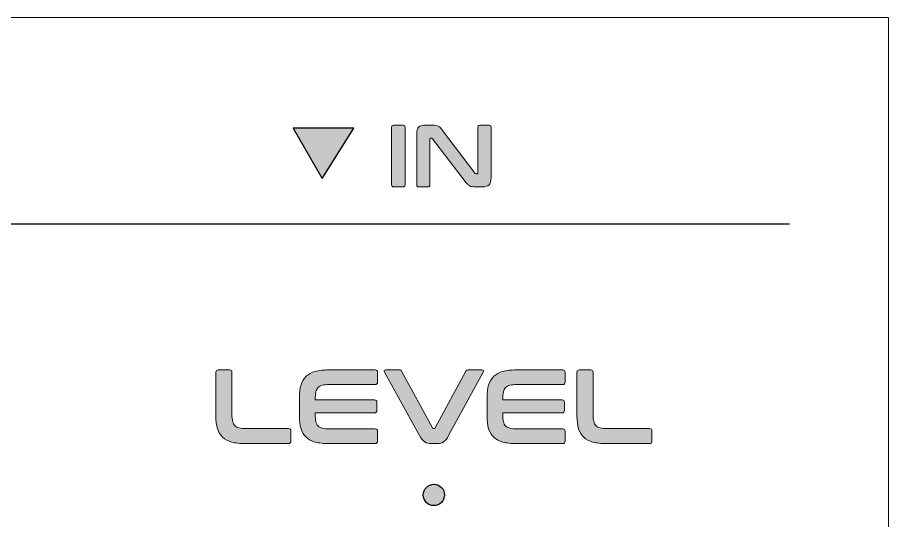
# Model space of a CAD drawing. Header units: millimetres. Extents: x 0 to 62, y -117 to 0.
# Drawn here: x 41.53 to 62, y -11.81 to 0 of the extents above; entities that cross this region are included whole.
import ezdxf

# ---------------------------------------------------------------- set-up
doc = ezdxf.new("R2010")
doc.units = ezdxf.units.MM
doc.header["$MEASUREMENT"] = 0
doc.layers.add('GLOSS-V', color=7, linetype='Continuous')
doc.layers.add('Layer 4', color=7, linetype='Continuous')

# ---------------------------------------------------------------- blocks, each defined once
blk = doc.blocks.new('block 6')
at = {"layer": 'GLOSS-V', "true_color": 0x010101}
h = blk.add_hatch(color=178, dxfattribs=at)
h.dxf.hatch_style = 2
edge = h.paths.add_edge_path()
edge.add_spline(control_points=[(50.593, -2.53), (50.623, -2.53), (50.638, -2.545), (50.638, -2.575), (50.638, -2.575), (50.638, -3.93), (50.638, -3.93), (50.638, -3.96), (50.623, -3.975), (50.593, -3.975), (50.593, -3.975), (50.37, -3.975), (50.37, -3.975), (50.338, -3.975), (50.322, -3.96), (50.322, -3.93), (50.322, -3.93), (50.322, -2.575), (50.322, -2.575), (50.322, -2.545), (50.338, -2.53), (50.37, -2.53), (50.37, -2.53), (50.593, -2.53), (50.593, -2.53)], knot_values=[0, 0, 0, 0, 1, 1, 1, 2, 2, 2, 3, 3, 3, 4, 4, 4, 5, 5, 5, 6, 6, 6, 7, 7, 7, 8, 8, 8, 8], degree=3, periodic=1)
h = blk.add_hatch(color=178, dxfattribs=at)
h.dxf.hatch_style = 2
edge = h.paths.add_edge_path()
edge.add_spline(control_points=[(51.28, -2.53), (51.313, -2.53), (51.341, -2.531), (51.363, -2.534), (51.385, -2.537), (51.404, -2.542), (51.42, -2.551), (51.437, -2.56), (51.453, -2.573), (51.468, -2.588), (51.483, -2.604), (51.5, -2.625), (51.52, -2.652), (51.52, -2.652), (52.288, -3.659), (52.288, -3.659), (52.293, -3.669), (52.302, -3.674), (52.315, -3.674), (52.315, -3.674), (52.333, -3.674), (52.333, -3.674), (52.344, -3.674), (52.35, -3.667), (52.35, -3.653), (52.35, -3.653), (52.35, -2.575), (52.35, -2.575), (52.35, -2.545), (52.365, -2.53), (52.395, -2.53), (52.395, -2.53), (52.612, -2.53), (52.612, -2.53), (52.642, -2.53), (52.658, -2.545), (52.658, -2.575), (52.658, -2.575), (52.658, -3.76), (52.658, -3.76), (52.658, -3.844), (52.642, -3.901), (52.612, -3.931), (52.582, -3.96), (52.535, -3.975), (52.472, -3.975), (52.472, -3.975), (52.294, -3.975), (52.294, -3.975), (52.262, -3.975), (52.236, -3.974), (52.215, -3.971), (52.193, -3.968), (52.174, -3.963), (52.158, -3.954), (52.141, -3.946), (52.125, -3.934), (52.109, -3.918), (52.093, -3.903), (52.075, -3.881), (52.054, -3.853), (52.054, -3.853), (51.284, -2.846), (51.284, -2.846), (51.276, -2.836), (51.267, -2.831), (51.258, -2.831), (51.258, -2.831), (51.239, -2.831), (51.239, -2.831), (51.228, -2.831), (51.222, -2.838), (51.222, -2.852), (51.222, -2.852), (51.222, -3.93), (51.222, -3.93), (51.222, -3.96), (51.207, -3.975), (51.177, -3.975), (51.177, -3.975), (50.96, -3.975), (50.96, -3.975), (50.929, -3.975), (50.913, -3.96), (50.913, -3.93), (50.913, -3.93), (50.913, -2.744), (50.913, -2.744), (50.913, -2.66), (50.928, -2.604), (50.958, -2.574), (50.988, -2.545), (51.035, -2.53), (51.098, -2.53), (51.098, -2.53), (51.28, -2.53), (51.28, -2.53)], knot_values=[0, 0, 0, 0, 1, 1, 1, 2, 2, 2, 3, 3, 3, 4, 4, 4, 5, 5, 5, 6, 6, 6, 7, 7, 7, 8, 8, 8, 9, 9, 9, 10, 10, 10, 11, 11, 11, 12, 12, 12, 13, 13, 13, 14, 14, 14, 15, 15, 15, 16, 16, 16, 17, 17, 17, 18, 18, 18, 19, 19, 19, 20, 20, 20, 21, 21, 21, 22, 22, 22, 23, 23, 23, 24, 24, 24, 25, 25, 25, 26, 26, 26, 27, 27, 27, 28, 28, 28, 29, 29, 29, 30, 30, 30, 31, 31, 31, 32, 32, 32, 32], degree=3, periodic=1)
at = {"layer": 'GLOSS-V', "lineweight": 0}
for points, knots in [([(50.593, -2.53), (50.623, -2.53), (50.638, -2.545), (50.638, -2.575), (50.638, -2.575), (50.638, -3.93), (50.638, -3.93), (50.638, -3.96), (50.623, -3.975), (50.593, -3.975), (50.593, -3.975), (50.37, -3.975), (50.37, -3.975), (50.338, -3.975), (50.322, -3.96), (50.322, -3.93), (50.322, -3.93), (50.322, -2.575), (50.322, -2.575), (50.322, -2.545), (50.338, -2.53), (50.37, -2.53), (50.37, -2.53), (50.593, -2.53), (50.593, -2.53)], [0, 0, 0, 0, 1, 1, 1, 2, 2, 2, 3, 3, 3, 4, 4, 4, 5, 5, 5, 6, 6, 6, 7, 7, 7, 8, 8, 8, 8]), ([(51.28, -2.53), (51.313, -2.53), (51.341, -2.531), (51.363, -2.534), (51.385, -2.537), (51.404, -2.542), (51.42, -2.551), (51.437, -2.56), (51.453, -2.573), (51.468, -2.588), (51.483, -2.604), (51.5, -2.625), (51.52, -2.652), (51.52, -2.652), (52.288, -3.659), (52.288, -3.659), (52.293, -3.669), (52.302, -3.674), (52.315, -3.674), (52.315, -3.674), (52.333, -3.674), (52.333, -3.674), (52.344, -3.674), (52.35, -3.667), (52.35, -3.653), (52.35, -3.653), (52.35, -2.575), (52.35, -2.575), (52.35, -2.545), (52.365, -2.53), (52.395, -2.53), (52.395, -2.53), (52.612, -2.53), (52.612, -2.53), (52.642, -2.53), (52.658, -2.545), (52.658, -2.575), (52.658, -2.575), (52.658, -3.76), (52.658, -3.76), (52.658, -3.844), (52.642, -3.901), (52.612, -3.931), (52.582, -3.96), (52.535, -3.975), (52.472, -3.975), (52.472, -3.975), (52.294, -3.975), (52.294, -3.975), (52.262, -3.975), (52.236, -3.974), (52.215, -3.971), (52.193, -3.968), (52.174, -3.963), (52.158, -3.954), (52.141, -3.946), (52.125, -3.934), (52.109, -3.918), (52.093, -3.903), (52.075, -3.881), (52.054, -3.853), (52.054, -3.853), (51.284, -2.846), (51.284, -2.846), (51.276, -2.836), (51.267, -2.831), (51.258, -2.831), (51.258, -2.831), (51.239, -2.831), (51.239, -2.831), (51.228, -2.831), (51.222, -2.838), (51.222, -2.852), (51.222, -2.852), (51.222, -3.93), (51.222, -3.93), (51.222, -3.96), (51.207, -3.975), (51.177, -3.975), (51.177, -3.975), (50.96, -3.975), (50.96, -3.975), (50.929, -3.975), (50.913, -3.96), (50.913, -3.93), (50.913, -3.93), (50.913, -2.744), (50.913, -2.744), (50.913, -2.66), (50.928, -2.604), (50.958, -2.574), (50.988, -2.545), (51.035, -2.53), (51.098, -2.53), (51.098, -2.53), (51.28, -2.53), (51.28, -2.53)], [0, 0, 0, 0, 1, 1, 1, 2, 2, 2, 3, 3, 3, 4, 4, 4, 5, 5, 5, 6, 6, 6, 7, 7, 7, 8, 8, 8, 9, 9, 9, 10, 10, 10, 11, 11, 11, 12, 12, 12, 13, 13, 13, 14, 14, 14, 15, 15, 15, 16, 16, 16, 17, 17, 17, 18, 18, 18, 19, 19, 19, 20, 20, 20, 21, 21, 21, 22, 22, 22, 23, 23, 23, 24, 24, 24, 25, 25, 25, 26, 26, 26, 27, 27, 27, 28, 28, 28, 29, 29, 29, 30, 30, 30, 31, 31, 31, 32, 32, 32, 32])]:
    blk.add_open_spline(points, degree=3, knots=knots, dxfattribs=at)
blk = doc.blocks.new('block 5')
at = {"layer": 'GLOSS-V'}
blk.add_blockref('block 6', (0, 0), dxfattribs=at)
blk = doc.blocks.new('block 16')
at = {"layer": 'GLOSS-V', "true_color": 0x010101}
h = blk.add_hatch(color=178, dxfattribs=at)
h.dxf.hatch_style = 2
edge = h.paths.add_edge_path()
edge.add_spline(control_points=[(46.517, -8.273), (46.553, -8.273), (46.571, -8.291), (46.571, -8.327), (46.571, -8.327), (46.571, -9.312), (46.571, -9.312), (46.571, -9.378), (46.576, -9.433), (46.587, -9.476), (46.598, -9.52), (46.615, -9.555), (46.64, -9.58), (46.665, -9.606), (46.698, -9.624), (46.74, -9.634), (46.782, -9.645), (46.835, -9.65), (46.899, -9.65), (46.899, -9.65), (47.9, -9.65), (47.9, -9.65), (47.936, -9.65), (47.954, -9.669), (47.954, -9.705), (47.954, -9.705), (47.954, -9.947), (47.954, -9.947), (47.954, -9.983), (47.936, -10.001), (47.9, -10.001), (47.9, -10.001), (46.885, -10.001), (46.885, -10.001), (46.759, -10.001), (46.653, -9.99), (46.566, -9.966), (46.479, -9.944), (46.408, -9.906), (46.352, -9.854), (46.297, -9.802), (46.257, -9.735), (46.231, -9.652), (46.206, -9.569), (46.193, -9.468), (46.193, -9.349), (46.193, -9.349), (46.193, -8.327), (46.193, -8.327), (46.193, -8.291), (46.212, -8.273), (46.25, -8.273), (46.25, -8.273), (46.517, -8.273), (46.517, -8.273)], knot_values=[0, 0, 0, 0, 1, 1, 1, 2, 2, 2, 3, 3, 3, 4, 4, 4, 5, 5, 5, 6, 6, 6, 7, 7, 7, 8, 8, 8, 9, 9, 9, 10, 10, 10, 11, 11, 11, 12, 12, 12, 13, 13, 13, 14, 14, 14, 15, 15, 15, 16, 16, 16, 17, 17, 17, 18, 18, 18, 18], degree=3, periodic=1)
h = blk.add_hatch(color=178, dxfattribs=at)
h.dxf.hatch_style = 2
edge = h.paths.add_edge_path()
edge.add_spline(control_points=[(49.934, -8.273), (49.972, -8.273), (49.991, -8.291), (49.991, -8.327), (49.991, -8.327), (49.991, -8.561), (49.991, -8.561), (49.991, -8.598), (49.972, -8.616), (49.934, -8.616), (49.934, -8.616), (48.855, -8.616), (48.855, -8.616), (48.791, -8.616), (48.738, -8.621), (48.696, -8.632), (48.654, -8.643), (48.62, -8.661), (48.594, -8.686), (48.569, -8.712), (48.551, -8.746), (48.541, -8.79), (48.532, -8.834), (48.527, -8.887), (48.527, -8.952), (48.527, -8.952), (48.527, -8.976), (48.527, -8.976), (48.527, -8.976), (49.922, -8.976), (49.922, -8.976), (49.958, -8.976), (49.976, -8.994), (49.976, -9.031), (49.976, -9.031), (49.976, -9.226), (49.976, -9.226), (49.976, -9.262), (49.958, -9.28), (49.922, -9.28), (49.922, -9.28), (48.527, -9.28), (48.527, -9.28), (48.527, -9.28), (48.527, -9.322), (48.527, -9.322), (48.527, -9.386), (48.532, -9.44), (48.541, -9.484), (48.551, -9.527), (48.569, -9.562), (48.594, -9.588), (48.62, -9.613), (48.654, -9.631), (48.696, -9.642), (48.738, -9.652), (48.791, -9.658), (48.855, -9.658), (48.855, -9.658), (49.934, -9.658), (49.934, -9.658), (49.972, -9.658), (49.991, -9.676), (49.991, -9.712), (49.991, -9.712), (49.991, -9.947), (49.991, -9.947), (49.991, -9.983), (49.972, -10.001), (49.934, -10.001), (49.934, -10.001), (48.848, -10.001), (48.848, -10.001), (48.723, -10.001), (48.616, -9.99), (48.529, -9.966), (48.442, -9.944), (48.371, -9.906), (48.315, -9.854), (48.26, -9.802), (48.22, -9.735), (48.194, -9.652), (48.169, -9.569), (48.156, -9.468), (48.156, -9.349), (48.156, -9.349), (48.156, -8.925), (48.156, -8.925), (48.156, -8.806), (48.169, -8.706), (48.194, -8.623), (48.22, -8.541), (48.26, -8.474), (48.315, -8.422), (48.371, -8.37), (48.442, -8.332), (48.529, -8.308), (48.616, -8.284), (48.723, -8.273), (48.848, -8.273), (48.848, -8.273), (49.934, -8.273), (49.934, -8.273)], knot_values=[0, 0, 0, 0, 1, 1, 1, 2, 2, 2, 3, 3, 3, 4, 4, 4, 5, 5, 5, 6, 6, 6, 7, 7, 7, 8, 8, 8, 9, 9, 9, 10, 10, 10, 11, 11, 11, 12, 12, 12, 13, 13, 13, 14, 14, 14, 15, 15, 15, 16, 16, 16, 17, 17, 17, 18, 18, 18, 19, 19, 19, 20, 20, 20, 21, 21, 21, 22, 22, 22, 23, 23, 23, 24, 24, 24, 25, 25, 25, 26, 26, 26, 27, 27, 27, 28, 28, 28, 29, 29, 29, 30, 30, 30, 31, 31, 31, 32, 32, 32, 33, 33, 33, 34, 34, 34, 34], degree=3, periodic=1)
h = blk.add_hatch(color=178, dxfattribs=at)
h.dxf.hatch_style = 2
edge = h.paths.add_edge_path()
edge.add_spline(control_points=[(50.5, -8.273), (50.516, -8.273), (50.528, -8.275), (50.536, -8.28), (50.543, -8.285), (50.55, -8.293), (50.556, -8.305), (50.556, -8.305), (51.28, -9.633), (51.28, -9.633), (51.285, -9.645), (51.295, -9.65), (51.31, -9.65), (51.31, -9.65), (51.322, -9.65), (51.322, -9.65), (51.334, -9.65), (51.343, -9.645), (51.349, -9.633), (51.349, -9.633), (52.063, -8.305), (52.063, -8.305), (52.073, -8.283), (52.092, -8.273), (52.12, -8.273), (52.12, -8.273), (52.443, -8.273), (52.443, -8.273), (52.463, -8.273), (52.475, -8.278), (52.479, -8.289), (52.483, -8.299), (52.481, -8.313), (52.473, -8.329), (52.473, -8.329), (51.663, -9.813), (51.663, -9.813), (51.622, -9.889), (51.581, -9.939), (51.542, -9.964), (51.502, -9.989), (51.456, -10.001), (51.404, -10.001), (51.404, -10.001), (51.26, -10.001), (51.26, -10.001), (51.196, -10.001), (51.143, -9.989), (51.101, -9.964), (51.059, -9.939), (51.017, -9.889), (50.976, -9.813), (50.976, -9.813), (50.156, -8.329), (50.156, -8.329), (50.148, -8.313), (50.146, -8.299), (50.15, -8.289), (50.154, -8.278), (50.167, -8.273), (50.188, -8.273), (50.188, -8.273), (50.5, -8.273), (50.5, -8.273)], knot_values=[0, 0, 0, 0, 1, 1, 1, 2, 2, 2, 3, 3, 3, 4, 4, 4, 5, 5, 5, 6, 6, 6, 7, 7, 7, 8, 8, 8, 9, 9, 9, 10, 10, 10, 11, 11, 11, 12, 12, 12, 13, 13, 13, 14, 14, 14, 15, 15, 15, 16, 16, 16, 17, 17, 17, 18, 18, 18, 19, 19, 19, 20, 20, 20, 21, 21, 21, 21], degree=3, periodic=1)
h = blk.add_hatch(color=178, dxfattribs=at)
h.dxf.hatch_style = 2
edge = h.paths.add_edge_path()
edge.add_spline(control_points=[(54.342, -8.273), (54.38, -8.273), (54.399, -8.291), (54.399, -8.327), (54.399, -8.327), (54.399, -8.561), (54.399, -8.561), (54.399, -8.598), (54.38, -8.616), (54.342, -8.616), (54.342, -8.616), (53.263, -8.616), (53.263, -8.616), (53.199, -8.616), (53.146, -8.621), (53.104, -8.632), (53.062, -8.643), (53.028, -8.661), (53.002, -8.686), (52.977, -8.712), (52.959, -8.746), (52.949, -8.79), (52.94, -8.834), (52.935, -8.887), (52.935, -8.952), (52.935, -8.952), (52.935, -8.976), (52.935, -8.976), (52.935, -8.976), (54.33, -8.976), (54.33, -8.976), (54.366, -8.976), (54.384, -8.994), (54.384, -9.031), (54.384, -9.031), (54.384, -9.226), (54.384, -9.226), (54.384, -9.262), (54.366, -9.28), (54.33, -9.28), (54.33, -9.28), (52.935, -9.28), (52.935, -9.28), (52.935, -9.28), (52.935, -9.322), (52.935, -9.322), (52.935, -9.386), (52.94, -9.44), (52.949, -9.484), (52.959, -9.527), (52.977, -9.562), (53.002, -9.588), (53.028, -9.613), (53.062, -9.631), (53.104, -9.642), (53.146, -9.652), (53.199, -9.658), (53.263, -9.658), (53.263, -9.658), (54.342, -9.658), (54.342, -9.658), (54.38, -9.658), (54.399, -9.676), (54.399, -9.712), (54.399, -9.712), (54.399, -9.947), (54.399, -9.947), (54.399, -9.983), (54.38, -10.001), (54.342, -10.001), (54.342, -10.001), (53.256, -10.001), (53.256, -10.001), (53.131, -10.001), (53.024, -9.99), (52.937, -9.966), (52.85, -9.944), (52.779, -9.906), (52.723, -9.854), (52.668, -9.802), (52.628, -9.735), (52.602, -9.652), (52.577, -9.569), (52.564, -9.468), (52.564, -9.349), (52.564, -9.349), (52.564, -8.925), (52.564, -8.925), (52.564, -8.806), (52.577, -8.706), (52.602, -8.623), (52.628, -8.541), (52.668, -8.474), (52.723, -8.422), (52.779, -8.37), (52.85, -8.332), (52.937, -8.308), (53.024, -8.284), (53.131, -8.273), (53.256, -8.273), (53.256, -8.273), (54.342, -8.273), (54.342, -8.273)], knot_values=[0, 0, 0, 0, 1, 1, 1, 2, 2, 2, 3, 3, 3, 4, 4, 4, 5, 5, 5, 6, 6, 6, 7, 7, 7, 8, 8, 8, 9, 9, 9, 10, 10, 10, 11, 11, 11, 12, 12, 12, 13, 13, 13, 14, 14, 14, 15, 15, 15, 16, 16, 16, 17, 17, 17, 18, 18, 18, 19, 19, 19, 20, 20, 20, 21, 21, 21, 22, 22, 22, 23, 23, 23, 24, 24, 24, 25, 25, 25, 26, 26, 26, 27, 27, 27, 28, 28, 28, 29, 29, 29, 30, 30, 30, 31, 31, 31, 32, 32, 32, 33, 33, 33, 34, 34, 34, 34], degree=3, periodic=1)
h = blk.add_hatch(color=178, dxfattribs=at)
h.dxf.hatch_style = 2
edge = h.paths.add_edge_path()
edge.add_spline(control_points=[(55.002, -8.273), (55.038, -8.273), (55.056, -8.291), (55.056, -8.327), (55.056, -8.327), (55.056, -9.312), (55.056, -9.312), (55.056, -9.378), (55.061, -9.433), (55.072, -9.476), (55.083, -9.52), (55.1, -9.555), (55.125, -9.58), (55.15, -9.606), (55.183, -9.624), (55.225, -9.634), (55.267, -9.645), (55.32, -9.65), (55.384, -9.65), (55.384, -9.65), (56.384, -9.65), (56.384, -9.65), (56.421, -9.65), (56.439, -9.669), (56.439, -9.705), (56.439, -9.705), (56.439, -9.947), (56.439, -9.947), (56.439, -9.983), (56.421, -10.001), (56.384, -10.001), (56.384, -10.001), (55.37, -10.001), (55.37, -10.001), (55.244, -10.001), (55.138, -9.99), (55.051, -9.966), (54.964, -9.944), (54.892, -9.906), (54.837, -9.854), (54.782, -9.802), (54.742, -9.735), (54.716, -9.652), (54.691, -9.569), (54.678, -9.468), (54.678, -9.349), (54.678, -9.349), (54.678, -8.327), (54.678, -8.327), (54.678, -8.291), (54.697, -8.273), (54.735, -8.273), (54.735, -8.273), (55.002, -8.273), (55.002, -8.273)], knot_values=[0, 0, 0, 0, 1, 1, 1, 2, 2, 2, 3, 3, 3, 4, 4, 4, 5, 5, 5, 6, 6, 6, 7, 7, 7, 8, 8, 8, 9, 9, 9, 10, 10, 10, 11, 11, 11, 12, 12, 12, 13, 13, 13, 14, 14, 14, 15, 15, 15, 16, 16, 16, 17, 17, 17, 18, 18, 18, 18], degree=3, periodic=1)
at = {"layer": 'GLOSS-V', "lineweight": 0}
for points, knots in [([(46.517, -8.273), (46.553, -8.273), (46.571, -8.291), (46.571, -8.327), (46.571, -8.327), (46.571, -9.312), (46.571, -9.312), (46.571, -9.378), (46.576, -9.433), (46.587, -9.476), (46.598, -9.52), (46.615, -9.555), (46.64, -9.58), (46.665, -9.606), (46.698, -9.624), (46.74, -9.634), (46.782, -9.645), (46.835, -9.65), (46.899, -9.65), (46.899, -9.65), (47.9, -9.65), (47.9, -9.65), (47.936, -9.65), (47.954, -9.669), (47.954, -9.705), (47.954, -9.705), (47.954, -9.947), (47.954, -9.947), (47.954, -9.983), (47.936, -10.001), (47.9, -10.001), (47.9, -10.001), (46.885, -10.001), (46.885, -10.001), (46.759, -10.001), (46.653, -9.99), (46.566, -9.966), (46.479, -9.944), (46.408, -9.906), (46.352, -9.854), (46.297, -9.802), (46.257, -9.735), (46.231, -9.652), (46.206, -9.569), (46.193, -9.468), (46.193, -9.349), (46.193, -9.349), (46.193, -8.327), (46.193, -8.327), (46.193, -8.291), (46.212, -8.273), (46.25, -8.273), (46.25, -8.273), (46.517, -8.273), (46.517, -8.273)], [0, 0, 0, 0, 1, 1, 1, 2, 2, 2, 3, 3, 3, 4, 4, 4, 5, 5, 5, 6, 6, 6, 7, 7, 7, 8, 8, 8, 9, 9, 9, 10, 10, 10, 11, 11, 11, 12, 12, 12, 13, 13, 13, 14, 14, 14, 15, 15, 15, 16, 16, 16, 17, 17, 17, 18, 18, 18, 18]), ([(49.934, -8.273), (49.972, -8.273), (49.991, -8.291), (49.991, -8.327), (49.991, -8.327), (49.991, -8.561), (49.991, -8.561), (49.991, -8.598), (49.972, -8.616), (49.934, -8.616), (49.934, -8.616), (48.855, -8.616), (48.855, -8.616), (48.791, -8.616), (48.738, -8.621), (48.696, -8.632), (48.654, -8.643), (48.62, -8.661), (48.594, -8.686), (48.569, -8.712), (48.551, -8.746), (48.541, -8.79), (48.532, -8.834), (48.527, -8.887), (48.527, -8.952), (48.527, -8.952), (48.527, -8.976), (48.527, -8.976), (48.527, -8.976), (49.922, -8.976), (49.922, -8.976), (49.958, -8.976), (49.976, -8.994), (49.976, -9.031), (49.976, -9.031), (49.976, -9.226), (49.976, -9.226), (49.976, -9.262), (49.958, -9.28), (49.922, -9.28), (49.922, -9.28), (48.527, -9.28), (48.527, -9.28), (48.527, -9.28), (48.527, -9.322), (48.527, -9.322), (48.527, -9.386), (48.532, -9.44), (48.541, -9.484), (48.551, -9.527), (48.569, -9.562), (48.594, -9.588), (48.62, -9.613), (48.654, -9.631), (48.696, -9.642), (48.738, -9.652), (48.791, -9.658), (48.855, -9.658), (48.855, -9.658), (49.934, -9.658), (49.934, -9.658), (49.972, -9.658), (49.991, -9.676), (49.991, -9.712), (49.991, -9.712), (49.991, -9.947), (49.991, -9.947), (49.991, -9.983), (49.972, -10.001), (49.934, -10.001), (49.934, -10.001), (48.848, -10.001), (48.848, -10.001), (48.723, -10.001), (48.616, -9.99), (48.529, -9.966), (48.442, -9.944), (48.371, -9.906), (48.315, -9.854), (48.26, -9.802), (48.22, -9.735), (48.194, -9.652), (48.169, -9.569), (48.156, -9.468), (48.156, -9.349), (48.156, -9.349), (48.156, -8.925), (48.156, -8.925), (48.156, -8.806), (48.169, -8.706), (48.194, -8.623), (48.22, -8.541), (48.26, -8.474), (48.315, -8.422), (48.371, -8.37), (48.442, -8.332), (48.529, -8.308), (48.616, -8.284), (48.723, -8.273), (48.848, -8.273), (48.848, -8.273), (49.934, -8.273), (49.934, -8.273)], [0, 0, 0, 0, 1, 1, 1, 2, 2, 2, 3, 3, 3, 4, 4, 4, 5, 5, 5, 6, 6, 6, 7, 7, 7, 8, 8, 8, 9, 9, 9, 10, 10, 10, 11, 11, 11, 12, 12, 12, 13, 13, 13, 14, 14, 14, 15, 15, 15, 16, 16, 16, 17, 17, 17, 18, 18, 18, 19, 19, 19, 20, 20, 20, 21, 21, 21, 22, 22, 22, 23, 23, 23, 24, 24, 24, 25, 25, 25, 26, 26, 26, 27, 27, 27, 28, 28, 28, 29, 29, 29, 30, 30, 30, 31, 31, 31, 32, 32, 32, 33, 33, 33, 34, 34, 34, 34]), ([(50.5, -8.273), (50.516, -8.273), (50.528, -8.275), (50.536, -8.28), (50.543, -8.285), (50.55, -8.293), (50.556, -8.305), (50.556, -8.305), (51.28, -9.633), (51.28, -9.633), (51.285, -9.645), (51.295, -9.65), (51.31, -9.65), (51.31, -9.65), (51.322, -9.65), (51.322, -9.65), (51.334, -9.65), (51.343, -9.645), (51.349, -9.633), (51.349, -9.633), (52.063, -8.305), (52.063, -8.305), (52.073, -8.283), (52.092, -8.273), (52.12, -8.273), (52.12, -8.273), (52.443, -8.273), (52.443, -8.273), (52.463, -8.273), (52.475, -8.278), (52.479, -8.289), (52.483, -8.299), (52.481, -8.313), (52.473, -8.329), (52.473, -8.329), (51.663, -9.813), (51.663, -9.813), (51.622, -9.889), (51.581, -9.939), (51.542, -9.964), (51.502, -9.989), (51.456, -10.001), (51.404, -10.001), (51.404, -10.001), (51.26, -10.001), (51.26, -10.001), (51.196, -10.001), (51.143, -9.989), (51.101, -9.964), (51.059, -9.939), (51.017, -9.889), (50.976, -9.813), (50.976, -9.813), (50.156, -8.329), (50.156, -8.329), (50.148, -8.313), (50.146, -8.299), (50.15, -8.289), (50.154, -8.278), (50.167, -8.273), (50.188, -8.273), (50.188, -8.273), (50.5, -8.273), (50.5, -8.273)], [0, 0, 0, 0, 1, 1, 1, 2, 2, 2, 3, 3, 3, 4, 4, 4, 5, 5, 5, 6, 6, 6, 7, 7, 7, 8, 8, 8, 9, 9, 9, 10, 10, 10, 11, 11, 11, 12, 12, 12, 13, 13, 13, 14, 14, 14, 15, 15, 15, 16, 16, 16, 17, 17, 17, 18, 18, 18, 19, 19, 19, 20, 20, 20, 21, 21, 21, 21]), ([(54.342, -8.273), (54.38, -8.273), (54.399, -8.291), (54.399, -8.327), (54.399, -8.327), (54.399, -8.561), (54.399, -8.561), (54.399, -8.598), (54.38, -8.616), (54.342, -8.616), (54.342, -8.616), (53.263, -8.616), (53.263, -8.616), (53.199, -8.616), (53.146, -8.621), (53.104, -8.632), (53.062, -8.643), (53.028, -8.661), (53.002, -8.686), (52.977, -8.712), (52.959, -8.746), (52.949, -8.79), (52.94, -8.834), (52.935, -8.887), (52.935, -8.952), (52.935, -8.952), (52.935, -8.976), (52.935, -8.976), (52.935, -8.976), (54.33, -8.976), (54.33, -8.976), (54.366, -8.976), (54.384, -8.994), (54.384, -9.031), (54.384, -9.031), (54.384, -9.226), (54.384, -9.226), (54.384, -9.262), (54.366, -9.28), (54.33, -9.28), (54.33, -9.28), (52.935, -9.28), (52.935, -9.28), (52.935, -9.28), (52.935, -9.322), (52.935, -9.322), (52.935, -9.386), (52.94, -9.44), (52.949, -9.484), (52.959, -9.527), (52.977, -9.562), (53.002, -9.588), (53.028, -9.613), (53.062, -9.631), (53.104, -9.642), (53.146, -9.652), (53.199, -9.658), (53.263, -9.658), (53.263, -9.658), (54.342, -9.658), (54.342, -9.658), (54.38, -9.658), (54.399, -9.676), (54.399, -9.712), (54.399, -9.712), (54.399, -9.947), (54.399, -9.947), (54.399, -9.983), (54.38, -10.001), (54.342, -10.001), (54.342, -10.001), (53.256, -10.001), (53.256, -10.001), (53.131, -10.001), (53.024, -9.99), (52.937, -9.966), (52.85, -9.944), (52.779, -9.906), (52.723, -9.854), (52.668, -9.802), (52.628, -9.735), (52.602, -9.652), (52.577, -9.569), (52.564, -9.468), (52.564, -9.349), (52.564, -9.349), (52.564, -8.925), (52.564, -8.925), (52.564, -8.806), (52.577, -8.706), (52.602, -8.623), (52.628, -8.541), (52.668, -8.474), (52.723, -8.422), (52.779, -8.37), (52.85, -8.332), (52.937, -8.308), (53.024, -8.284), (53.131, -8.273), (53.256, -8.273), (53.256, -8.273), (54.342, -8.273), (54.342, -8.273)], [0, 0, 0, 0, 1, 1, 1, 2, 2, 2, 3, 3, 3, 4, 4, 4, 5, 5, 5, 6, 6, 6, 7, 7, 7, 8, 8, 8, 9, 9, 9, 10, 10, 10, 11, 11, 11, 12, 12, 12, 13, 13, 13, 14, 14, 14, 15, 15, 15, 16, 16, 16, 17, 17, 17, 18, 18, 18, 19, 19, 19, 20, 20, 20, 21, 21, 21, 22, 22, 22, 23, 23, 23, 24, 24, 24, 25, 25, 25, 26, 26, 26, 27, 27, 27, 28, 28, 28, 29, 29, 29, 30, 30, 30, 31, 31, 31, 32, 32, 32, 33, 33, 33, 34, 34, 34, 34]), ([(55.002, -8.273), (55.038, -8.273), (55.056, -8.291), (55.056, -8.327), (55.056, -8.327), (55.056, -9.312), (55.056, -9.312), (55.056, -9.378), (55.061, -9.433), (55.072, -9.476), (55.083, -9.52), (55.1, -9.555), (55.125, -9.58), (55.15, -9.606), (55.183, -9.624), (55.225, -9.634), (55.267, -9.645), (55.32, -9.65), (55.384, -9.65), (55.384, -9.65), (56.384, -9.65), (56.384, -9.65), (56.421, -9.65), (56.439, -9.669), (56.439, -9.705), (56.439, -9.705), (56.439, -9.947), (56.439, -9.947), (56.439, -9.983), (56.421, -10.001), (56.384, -10.001), (56.384, -10.001), (55.37, -10.001), (55.37, -10.001), (55.244, -10.001), (55.138, -9.99), (55.051, -9.966), (54.964, -9.944), (54.892, -9.906), (54.837, -9.854), (54.782, -9.802), (54.742, -9.735), (54.716, -9.652), (54.691, -9.569), (54.678, -9.468), (54.678, -9.349), (54.678, -9.349), (54.678, -8.327), (54.678, -8.327), (54.678, -8.291), (54.697, -8.273), (54.735, -8.273), (54.735, -8.273), (55.002, -8.273), (55.002, -8.273)], [0, 0, 0, 0, 1, 1, 1, 2, 2, 2, 3, 3, 3, 4, 4, 4, 5, 5, 5, 6, 6, 6, 7, 7, 7, 8, 8, 8, 9, 9, 9, 10, 10, 10, 11, 11, 11, 12, 12, 12, 13, 13, 13, 14, 14, 14, 15, 15, 15, 16, 16, 16, 17, 17, 17, 18, 18, 18, 18])]:
    blk.add_open_spline(points, degree=3, knots=knots, dxfattribs=at)
blk = doc.blocks.new('block 15')
at = {"layer": 'GLOSS-V'}
blk.add_blockref('block 16', (0, 0), dxfattribs=at)

msp = doc.modelspace()

# ---------------------------------------------------------------- hatches: boundary and pattern name
at = {"layer": 'GLOSS-V', "true_color": 0x010101}
h = msp.add_hatch(color=178, dxfattribs=at)
h.dxf.hatch_style = 2
h.paths.add_polyline_path([(49.432, -2.602), (48.01, -2.602), (48.692, -3.782)])
h = msp.add_hatch(color=178, dxfattribs=at)
h.dxf.hatch_style = 2
edge = h.paths.add_edge_path()
edge.add_spline(control_points=[(51.565, -11.207), (51.566, -11.069), (51.454, -10.957), (51.316, -10.957), (51.178, -10.956), (51.066, -11.068), (51.065, -11.206), (51.065, -11.207), (51.065, -11.207), (51.065, -11.207), (51.065, -11.346), (51.177, -11.458), (51.315, -11.458), (51.453, -11.459), (51.565, -11.347), (51.565, -11.209), (51.565, -11.208), (51.565, -11.208), (51.565, -11.207)], knot_values=[0, 0, 0, 0, 1, 1, 1, 2, 2, 2, 3, 3, 3, 4, 4, 4, 5, 5, 5, 6, 6, 6, 6], degree=3, periodic=1)

# ---------------------------------------------------------------- linework, layer by layer
at = {"layer": 'GLOSS-V', "color": 178, "lineweight": 25, "true_color": 0x010101}
for points in [[(49.432, -2.602), (48.01, -2.602), (48.692, -3.782), (49.432, -2.602)], [(2.57, -4.844), (59.671, -4.844)]]:
    msp.add_lwpolyline(points, dxfattribs=at)
at = {"layer": 'GLOSS-V', "color": 178, "lineweight": 25, "true_color": 0x070808}
msp.add_open_spline([(51.565, -11.207), (51.566, -11.069), (51.454, -10.957), (51.316, -10.957), (51.178, -10.956), (51.066, -11.068), (51.065, -11.206), (51.065, -11.207), (51.065, -11.207), (51.065, -11.207), (51.065, -11.346), (51.177, -11.458), (51.315, -11.458), (51.453, -11.459), (51.565, -11.347), (51.565, -11.209), (51.565, -11.208), (51.565, -11.208), (51.565, -11.207)], degree=3, knots=[0, 0, 0, 0, 1, 1, 1, 2, 2, 2, 3, 3, 3, 4, 4, 4, 5, 5, 5, 6, 6, 6, 6], dxfattribs=at)
at = {"layer": 'Layer 4', "color": 7, "lineweight": 5, "true_color": 0xffffff}
msp.add_lwpolyline([(62, -58.5), (62, 0), (0, 0), (0, -117), (62, -117), (62, -58.5)], dxfattribs=at)

# ---------------------------------------------------------------- block references
at = {"layer": 'GLOSS-V'}
for name in ['block 5', 'block 15']:
    msp.add_blockref(name, (0, 0), dxfattribs=at)

doc.saveas('drawing.dxf')
